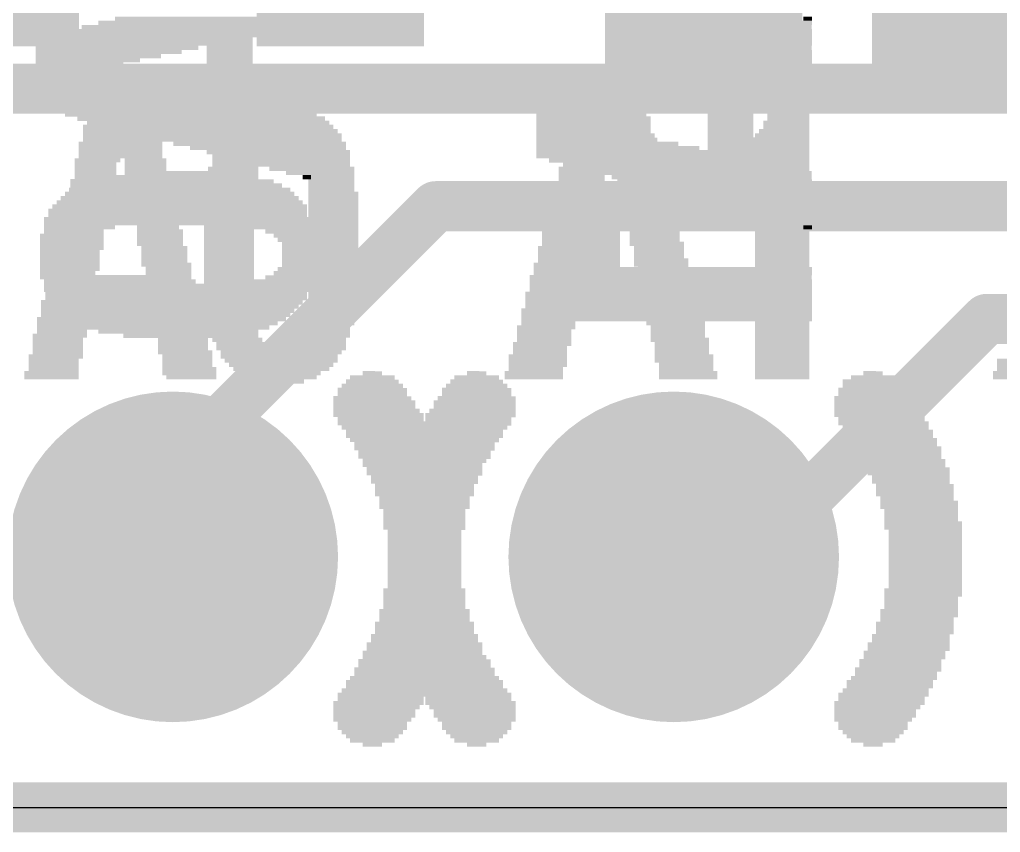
# Model space of a CAD drawing. Extents: x -0.1 to 50.8, y -0.1 to 23.
# Drawn here: x 15.734 to 20.706, y -0.127 to 3.994 of the extents above; entities that cross this region are included whole.
import ezdxf

# ---------------------------------------------------------------- set-up
doc = ezdxf.new("R2010")
doc.units = 0
for name, color, linetype in [('1', 12, 'CONTINUOUS'), ('16', 5, 'CONTINUOUS'), ('17', 110, 'CONTINUOUS'), ('20', 53, 'CONTINUOUS'), ('200', 40, 'CONTINUOUS'), ('201', 6, 'CONTINUOUS'), ('21', 40, 'CONTINUOUS')]:
    doc.layers.add(name, color=color, linetype=linetype)

# ---------------------------------------------------------------- blocks, each defined once
blk = doc.blocks.new('RECT')
blk.add_solid([(-0.5, -0.5), (0.5, -0.5), (-0.5, 0.5), (0.5, 0.5)])
blk = doc.blocks.new('ROUNDP')
at = {"const_width": 0.5}
blk.add_lwpolyline([(0, -0.25, 1), (0, 0.25, 1), (0, -0.25)], format="xyb", dxfattribs=at)

msp = doc.modelspace()

# ---------------------------------------------------------------- linework, layer by layer
at = {"layer": '1', "const_width": 0.254}
for points in [[(17.8435, 3.048), (16.51, 1.7145)], [(17.8435, 3.048), (23.622, 3.048)], [(16.51, 1.7145), (16.51, 1.27)], [(0, 0), (45.72, 0)]]:
    msp.add_lwpolyline(points, dxfattribs=at)
at = {"layer": '1', "const_width": 0.127}
for points in [[(17.8435, 3.1115, 1), (17.8435, 2.9845)], [(17.8884, 3.0031, 1), (17.7986, 3.0929)], [(16.5735, 1.7145, 1), (16.4465, 1.7145)], [(16.4651, 1.7594, 1), (16.5549, 1.6696)], [(16.4465, 1.27, 1), (16.5735, 1.27)]]:
    msp.add_lwpolyline(points, format="xyb", dxfattribs=at)
at = {"layer": '16', "const_width": 0.254}
for points in [[(21.6527, 3.6442), (11.5182, 3.6442)], [(19.431, 1.27), (20.6375, 2.4765)], [(20.6375, 2.4765), (27.8015, 2.4765)], [(19.431, 1.27), (19.05, 1.27)], [(38.1, 0), (0, 0)]]:
    msp.add_lwpolyline(points, dxfattribs=at)
at = {"layer": '16', "const_width": 0.127}
for points in [[(20.6375, 2.54, 1), (20.6375, 2.413)], [(20.6824, 2.4316, 1), (20.5926, 2.5214)], [(19.05, 1.3335, 1), (19.05, 1.2065)], [(19.431, 1.2065, 1), (19.431, 1.3335)], [(19.3861, 1.3149, 1), (19.4759, 1.2251)]]:
    msp.add_lwpolyline(points, format="xyb", dxfattribs=at)
at = {"layer": '20'}
msp.add_line((2.54, 0), (48.26, 0), dxfattribs=at)
at = {"layer": '21'}
for points, const_width in [([(20.2059, 4.112, 0.4142), (20.5221, 3.7958)], 0.127), ([(20.5221, 3.8276, 1), (20.5221, 3.7641)], 0.0635), ([(20.5221, 3.7641, 1), (20.5221, 3.8276)], 0.0635)]:
    msp.add_lwpolyline(points, format="xyb", dxfattribs=dict(at, const_width=const_width))
at = {"layer": '21', "const_width": 0.127}
msp.add_lwpolyline([(23.1823, 3.7958), (20.5221, 3.7958)], dxfattribs=at)

# ---------------------------------------------------------------- block references
at = {"layer": '1', "xscale": 1.1, "yscale": 1.9, "rotation": 180}
msp.add_blockref('RECT', (20.6059, 4.4958), dxfattribs=at)
at = {"layer": '1', "xscale": 0.85}
for p in [(15.6096, 4.3587), (17.3596, 4.3587)]:
    msp.add_blockref('RECT', p, dxfattribs=at)
at = {"layer": '1', "xscale": 1.075, "rotation": 90}
msp.add_blockref('RECT', (19.2024, 4.2173), dxfattribs=at)
at = {"layer": '17', "xscale": 1.6764, "yscale": 1.6764, "rotation": 270}
for p in [(16.51, 1.27), (16.51, 1.27), (19.05, 1.27), (19.05, 1.27)]:
    msp.add_blockref('ROUNDP', p, dxfattribs=at)
at = {"layer": '200', "yscale": 0.0212}
for p, xscale in [((16.2448, 3.5347), 0.3387), ((16.2553, 3.5559), 0.3175), ((17.0702, 3.5347), 0.2117), ((18.7318, 3.5559), 0.3598), ((18.7318, 3.5347), 0.3598), ((19.6313, 3.5347), 0.2117), ((16.2553, 3.4712), 0.3598), ((16.2448, 3.5135), 0.3387), ((16.2448, 3.4924), 0.3387), ((17.0597, 3.4712), 0.4868), ((17.0702, 3.4924), 0.4233), ((17.0702, 3.5135), 0.3387), ((18.7318, 3.4924), 0.4021), ((18.7318, 3.4712), 0.4021), ((18.7318, 3.5135), 0.3598), ((19.6207, 3.4712), 0.2328), ((19.6313, 3.5135), 0.2117), ((19.6313, 3.4924), 0.2117), ((16.2448, 3.45), 0.381), ((16.2448, 3.4289), 0.381), ((17.0702, 3.4289), 0.5503), ((17.0597, 3.45), 0.5291), ((18.7318, 3.45), 0.4021), ((18.7318, 3.4289), 0.4021), ((19.6101, 3.4289), 0.254), ((19.6207, 3.45), 0.2328), ((16.2448, 3.4077), 0.381), ((16.2448, 3.3865), 0.381), ((17.0597, 3.3865), 0.6138), ((17.0702, 3.4077), 0.5926), ((18.7318, 3.4077), 0.4445), ((18.7318, 3.3865), 0.4445), ((19.589, 3.3865), 0.2963), ((19.5996, 3.4077), 0.2752), ((16.2448, 3.3654), 0.4233), ((16.2448, 3.3442), 0.4233), ((16.2448, 3.323), 0.4233), ((16.8692, 3.3442), 0.2752), ((16.8586, 3.323), 0.254), ((17.0702, 3.3654), 0.635), ((17.2501, 3.3442), 0.2752), ((17.2713, 3.323), 0.2752), ((18.6048, 3.323), 0.2328), ((18.7423, 3.3442), 0.4656), ((18.7318, 3.3654), 0.4445), ((18.8587, 3.323), 0.2328), ((19.462, 3.323), 0.5503), ((19.5361, 3.3442), 0.4022), ((19.5678, 3.3654), 0.3387), ((16.1284, 3.2807), 0.2328), ((16.2448, 3.3019), 0.4233), ((16.3718, 3.2807), 0.2117), ((16.8374, 3.3019), 0.254), ((16.8374, 3.2807), 0.254), ((17.2819, 3.3019), 0.254), ((17.2925, 3.2807), 0.2328), ((18.6048, 3.3019), 0.2328), ((18.6048, 3.2807), 0.2328), ((18.8587, 3.3019), 0.2328), ((18.8587, 3.2807), 0.2328), ((19.462, 3.3019), 0.5503), ((19.462, 3.2807), 0.5503), ((16.1178, 3.2595), 0.2117), ((16.1178, 3.2384), 0.2117), ((16.3718, 3.2595), 0.2117), ((16.3718, 3.2384), 0.2117), ((16.8162, 3.2384), 0.254), ((16.8268, 3.2595), 0.2328), ((17.2925, 3.2595), 0.2328), ((17.3031, 3.2384), 0.254), ((18.5942, 3.2384), 0.254), ((18.6048, 3.2595), 0.2328), ((18.8693, 3.2595), 0.254), ((18.8799, 3.2384), 0.2328), ((19.462, 3.2595), 0.5503), ((19.462, 3.2384), 0.5503), ((16.1072, 3.1749), 0.2328), ((16.1178, 3.2172), 0.2117), ((16.1178, 3.196), 0.2117), ((16.3823, 3.196), 0.2328), ((16.3718, 3.2172), 0.2117), ((16.3929, 3.1749), 0.2117), ((16.8162, 3.2172), 0.254), ((16.8162, 3.196), 0.254), ((16.8162, 3.1749), 0.254), ((17.3031, 3.2172), 0.254), ((17.3031, 3.196), 0.254), ((17.3136, 3.1749), 0.2328), ((18.5836, 3.2172), 0.2328), ((18.5836, 3.196), 0.2328), ((18.5836, 3.1749), 0.2328), ((18.8799, 3.2172), 0.2328), ((18.8799, 3.196), 0.2328), ((18.8905, 3.1749), 0.254), ((19.462, 3.2172), 0.5503), ((19.462, 3.196), 0.5503), ((19.462, 3.1749), 0.5503), ((16.0966, 3.1537), 0.2117), ((16.0966, 3.1325), 0.2117), ((16.3929, 3.1537), 0.2117), ((16.3929, 3.1325), 0.2117), ((16.8057, 3.1537), 0.2328), ((16.8057, 3.1325), 0.2328), ((17.3136, 3.1537), 0.2328), ((17.3136, 3.1325), 0.2328), ((18.573, 3.1537), 0.254), ((18.573, 3.1325), 0.254), ((18.8905, 3.1537), 0.254), ((18.9011, 3.1325), 0.2328), ((19.462, 3.1537), 0.5503), ((19.5996, 3.1325), 0.2752), ((16.086, 3.0902), 0.2328), ((16.0966, 3.1114), 0.2117), ((16.4035, 3.1114), 0.2328), ((16.4035, 3.0902), 0.2328), ((16.7951, 3.0902), 0.254), ((16.8057, 3.1114), 0.2328), ((17.3242, 3.1114), 0.254), ((17.3242, 3.0902), 0.254), ((18.5518, 3.0902), 0.254), ((18.5624, 3.1114), 0.2328), ((18.9011, 3.1114), 0.2328), ((18.9117, 3.0902), 0.254), ((19.5996, 3.1114), 0.2752), ((19.5996, 3.0902), 0.2752), ((16.0754, 3.0479), 0.2117), ((16.0754, 3.0267), 0.2117), ((16.086, 3.069), 0.2328), ((16.4035, 3.069), 0.2328), ((16.4141, 3.0479), 0.2117), ((16.4247, 3.0267), 0.2328), ((16.7951, 3.069), 0.254), ((16.7951, 3.0479), 0.254), ((16.7951, 3.0267), 0.254), ((17.3242, 3.069), 0.254), ((17.3242, 3.0479), 0.254), ((17.3242, 3.0267), 0.254), ((18.5518, 3.069), 0.254), ((18.5518, 3.0479), 0.254), ((18.5413, 3.0267), 0.2328), ((18.9117, 3.069), 0.254), ((18.9117, 3.0479), 0.254), ((18.9222, 3.0267), 0.2328), ((19.5996, 3.069), 0.2752), ((19.5996, 3.0479), 0.2752), ((19.5996, 3.0267), 0.2752), ((16.0649, 3.0055), 0.2328), ((16.0649, 2.9844), 0.2328), ((16.4247, 3.0055), 0.2328), ((16.4247, 2.9844), 0.2328), ((16.7951, 3.0055), 0.254), ((16.7951, 2.9844), 0.254), ((17.3242, 3.0055), 0.254), ((17.3242, 2.9844), 0.254), ((18.5307, 3.0055), 0.254), ((18.5307, 2.9844), 0.254), ((18.9328, 3.0055), 0.254), ((18.9328, 2.9844), 0.254), ((19.5996, 3.0055), 0.2752), ((19.5996, 2.9844), 0.2752), ((16.0649, 2.9632), 0.2328), ((16.0543, 2.942), 0.2117), ((16.4247, 2.9632), 0.2328), ((16.4353, 2.942), 0.2117), ((16.7951, 2.9632), 0.254), ((16.7951, 2.942), 0.254), ((17.3242, 2.9632), 0.254), ((17.3242, 2.942), 0.254), ((18.5307, 2.9632), 0.254), ((18.5307, 2.942), 0.254), ((18.9328, 2.9632), 0.254), ((18.954, 2.942), 0.254), ((19.5996, 2.9632), 0.2752), ((19.5996, 2.942), 0.2752), ((16.0437, 2.9209), 0.2328), ((16.0437, 2.8997), 0.2328), ((16.0437, 2.8786), 0.2328), ((16.4458, 2.9209), 0.2328), ((16.4458, 2.8997), 0.2328), ((16.4458, 2.8786), 0.2328), ((16.7951, 2.9209), 0.254), ((16.7951, 2.8997), 0.254), ((16.7951, 2.8786), 0.254), ((17.3242, 2.9209), 0.254), ((17.3242, 2.8997), 0.254), ((17.3242, 2.8786), 0.254), ((18.5095, 2.9209), 0.254), ((18.5095, 2.8997), 0.254), ((18.5095, 2.8786), 0.254), ((18.954, 2.9209), 0.254), ((18.954, 2.8997), 0.254), ((18.954, 2.8786), 0.254), ((19.5996, 2.9209), 0.2752), ((19.5996, 2.8997), 0.2752), ((19.5996, 2.8786), 0.2752), ((16.0331, 2.8362), 0.254), ((16.0437, 2.8574), 0.2328), ((16.4458, 2.8574), 0.2328), ((16.467, 2.8362), 0.2328), ((16.7951, 2.8574), 0.254), ((16.7951, 2.8362), 0.254), ((17.3242, 2.8574), 0.254), ((17.3242, 2.8362), 0.254), ((18.4989, 2.8362), 0.2752), ((18.5095, 2.8574), 0.254), ((18.9646, 2.8574), 0.2752), ((18.9752, 2.8362), 0.254), ((19.5996, 2.8574), 0.2752), ((19.5996, 2.8362), 0.2752), ((16.0225, 2.8151), 0.2328), ((16.0225, 2.7939), 0.2328), ((16.467, 2.8151), 0.2328), ((16.467, 2.7939), 0.2328), ((16.7951, 2.8151), 0.254), ((16.7951, 2.7939), 0.254), ((17.3242, 2.8151), 0.254), ((17.3242, 2.7939), 0.254), ((18.4883, 2.8151), 0.254), ((18.4883, 2.7939), 0.254), ((18.9752, 2.8151), 0.254), ((18.9752, 2.7939), 0.254), ((19.5996, 2.8151), 0.2752), ((19.5996, 2.7939), 0.2752), ((16.0119, 2.7304), 0.254), ((16.0225, 2.7727), 0.2328), ((16.0225, 2.7516), 0.2328), ((16.467, 2.7727), 0.2328), ((16.4776, 2.7516), 0.254), ((16.4882, 2.7304), 0.2328), ((16.7951, 2.7727), 0.254), ((16.7951, 2.7516), 0.254), ((16.7951, 2.7304), 0.254), ((17.3242, 2.7727), 0.254), ((17.3242, 2.7516), 0.254), ((17.3242, 2.7304), 0.254), ((18.4778, 2.7516), 0.2752), ((18.4672, 2.7304), 0.254), ((18.4883, 2.7727), 0.254), ((18.9857, 2.7727), 0.2752), ((18.9857, 2.7516), 0.2752), ((18.9963, 2.7304), 0.254), ((19.5996, 2.7727), 0.2752), ((19.5996, 2.7516), 0.2752), ((19.5996, 2.7304), 0.2752), ((16.0014, 2.7092), 0.2328), ((16.2448, 2.6881), 0.7196), ((16.4882, 2.7092), 0.2328), ((16.7951, 2.7092), 0.254), ((16.7951, 2.6881), 0.254), ((17.3242, 2.7092), 0.254), ((17.3242, 2.6881), 0.254), ((18.7318, 2.6881), 0.8255), ((18.4672, 2.7092), 0.254), ((18.9963, 2.7092), 0.254), ((19.5996, 2.7092), 0.2752), ((19.5996, 2.6881), 0.2752), ((16.2448, 2.6457), 0.762), ((16.2553, 2.6669), 0.7408), ((16.7951, 2.6669), 0.254), ((16.7951, 2.6457), 0.254), ((17.3242, 2.6669), 0.254), ((17.3242, 2.6457), 0.254), ((18.7318, 2.6669), 0.8255), ((18.7318, 2.6457), 0.8255), ((19.5996, 2.6669), 0.2752), ((19.5996, 2.6457), 0.2752), ((16.2553, 2.5822), 0.7831), ((16.2448, 2.6246), 0.762), ((16.2448, 2.6034), 0.762), ((16.7951, 2.6246), 0.254), ((16.7951, 2.6034), 0.254), ((16.7951, 2.5822), 0.254), ((17.3242, 2.6246), 0.254), ((17.3242, 2.6034), 0.254), ((17.3242, 2.5822), 0.254), ((18.7318, 2.6034), 0.8678), ((18.7318, 2.5822), 0.8678), ((18.7318, 2.6246), 0.8255), ((19.5996, 2.6246), 0.2752), ((19.5996, 2.6034), 0.2752), ((19.5996, 2.5822), 0.2752), ((16.2448, 2.5611), 0.8043), ((16.2448, 2.5399), 0.8043), ((16.8057, 2.5611), 0.2328), ((16.8057, 2.5399), 0.2328), ((17.3136, 2.5611), 0.2328), ((17.3136, 2.5399), 0.2328), ((18.7423, 2.5399), 0.889), ((18.7318, 2.5611), 0.8678), ((19.5996, 2.5611), 0.2752), ((19.5996, 2.5399), 0.2752), ((16.2448, 2.4764), 0.8466), ((16.2448, 2.5187), 0.8043), ((16.2448, 2.4976), 0.8043), ((16.8162, 2.4764), 0.254), ((16.8057, 2.5187), 0.2328), ((16.8057, 2.4976), 0.2328), ((17.3031, 2.4976), 0.254), ((17.3031, 2.4764), 0.254), ((17.3136, 2.5187), 0.2328), ((18.7318, 2.5187), 0.9101), ((18.7318, 2.4976), 0.9101), ((18.7318, 2.4764), 0.9101), ((19.5996, 2.5187), 0.2752), ((19.5996, 2.4976), 0.2752), ((19.5996, 2.4764), 0.2752), ((15.9484, 2.4552), 0.254), ((15.9484, 2.4341), 0.254), ((16.5411, 2.4552), 0.254), ((16.5411, 2.4341), 0.254), ((16.8162, 2.4552), 0.254), ((16.8162, 2.4341), 0.254), ((17.3031, 2.4552), 0.254), ((17.2925, 2.4341), 0.2328), ((18.4037, 2.4341), 0.2963), ((18.4143, 2.4552), 0.2752), ((19.0598, 2.4552), 0.2963), ((19.0704, 2.4341), 0.2752), ((19.5996, 2.4552), 0.2752), ((19.5996, 2.4341), 0.2752), ((15.9379, 2.3917), 0.2752), ((15.9484, 2.4129), 0.254), ((16.5411, 2.4129), 0.254), ((16.5623, 2.3917), 0.254), ((16.8268, 2.4129), 0.2328), ((16.8268, 2.3917), 0.2328), ((17.2819, 2.3917), 0.254), ((17.2925, 2.4129), 0.2328), ((18.3931, 2.4129), 0.2752), ((18.3931, 2.3917), 0.2752), ((19.0704, 2.4129), 0.2752), ((19.0704, 2.3917), 0.2752), ((19.5996, 2.4129), 0.2752), ((19.5996, 2.3917), 0.2752), ((15.9273, 2.3706), 0.254), ((15.9273, 2.3494), 0.254), ((15.9273, 2.3282), 0.254), ((16.5623, 2.3706), 0.254), ((16.5623, 2.3494), 0.254), ((16.5623, 2.3282), 0.254), ((16.8374, 2.3706), 0.254), ((16.8586, 2.3494), 0.254), ((16.8692, 2.3282), 0.2752), ((17.2501, 2.3282), 0.2752), ((17.2607, 2.3494), 0.254), ((17.2713, 2.3706), 0.2328), ((18.3825, 2.3494), 0.2963), ((18.3719, 2.3282), 0.2752), ((18.3931, 2.3706), 0.2752), ((19.081, 2.3706), 0.2963), ((19.0916, 2.3494), 0.2752), ((19.0916, 2.3282), 0.2752), ((19.5996, 2.3706), 0.2752), ((19.5996, 2.3494), 0.2752), ((19.5996, 2.3282), 0.2752), ((15.9167, 2.2859), 0.2752), ((15.9273, 2.3071), 0.254), ((16.5728, 2.3071), 0.2752), ((16.5834, 2.2859), 0.254), ((17.0597, 2.3071), 0.6138), ((17.0491, 2.2859), 0.5926), ((18.3614, 2.2859), 0.2963), ((18.3719, 2.3071), 0.2752), ((19.0916, 2.3071), 0.2752), ((19.1022, 2.2859), 0.2963), ((19.5996, 2.3071), 0.2752), ((19.5996, 2.2859), 0.2752), ((15.9061, 2.2647), 0.254), ((15.9061, 2.2436), 0.254), ((16.5834, 2.2647), 0.254), ((16.5834, 2.2436), 0.254), ((17.0597, 2.2647), 0.5715), ((17.0597, 2.2436), 0.5291), ((18.3614, 2.2647), 0.2963), ((18.3614, 2.2436), 0.2963), ((19.1022, 2.2647), 0.2963), ((19.1127, 2.2436), 0.2752), ((19.5996, 2.2647), 0.2752), ((19.5996, 2.2436), 0.2752), ((20.8377, 2.2647), 0.2963), ((20.8377, 2.2436), 0.2963), ((15.8955, 2.2012), 0.2752), ((15.8955, 2.1801), 0.2752), ((15.9061, 2.2224), 0.254), ((16.594, 2.2224), 0.2752), ((16.594, 2.2012), 0.2752), ((16.6046, 2.1801), 0.254), ((17.0597, 2.2224), 0.4868), ((17.0491, 2.2012), 0.4233), ((17.0597, 2.1801), 0.3598), ((17.5041, 2.1801), 0.1905), ((17.5041, 2.2012), 0.0635), ((18.0333, 2.1801), 0.1905), ((18.0333, 2.2012), 0.0635), ((18.3402, 2.2012), 0.2963), ((18.3402, 2.1801), 0.2963), ((18.3508, 2.2224), 0.2752), ((19.1127, 2.2224), 0.2752), ((19.1233, 2.2012), 0.2963), ((19.1233, 2.1801), 0.2963), ((19.5996, 2.2224), 0.2752), ((19.5996, 2.2012), 0.2752), ((19.5996, 2.1801), 0.2752), ((20.044, 2.1801), 0.1905), ((20.044, 2.2012), 0.0635), ((20.8166, 2.2012), 0.2963), ((20.8166, 2.1801), 0.2963), ((20.8272, 2.2224), 0.2752), ((17.0597, 2.1589), 0.2328), ((17.5041, 2.1377), 0.2752), ((17.5041, 2.1589), 0.2328), ((18.0333, 2.1377), 0.2752), ((18.0333, 2.1589), 0.2328), ((20.044, 2.1377), 0.2752), ((20.0335, 2.1589), 0.254), ((17.5041, 2.1166), 0.3175), ((17.5041, 2.0954), 0.3175), ((18.0333, 2.1166), 0.3175), ((18.0333, 2.0954), 0.3175), ((20.044, 2.1166), 0.3175), ((20.044, 2.0954), 0.3175), ((17.5041, 2.0743), 0.3598), ((17.5147, 2.0531), 0.381), ((17.5147, 2.0319), 0.381), ((18.0227, 2.0531), 0.381), ((18.0227, 2.0319), 0.381), ((18.0333, 2.0743), 0.3598), ((20.044, 2.0743), 0.3598), ((20.0546, 2.0531), 0.381), ((20.0546, 2.0319), 0.381), ((17.5253, 2.0108), 0.4022), ((17.5359, 1.9896), 0.4233), ((18.0015, 1.9896), 0.4233), ((18.0121, 2.0108), 0.4022), ((20.0652, 2.0108), 0.4022), ((20.0758, 1.9896), 0.4233), ((17.5465, 1.9684), 0.4022), ((17.7687, 1.9473), 0.8466), ((17.9909, 1.9684), 0.4022), ((20.0864, 1.9684), 0.4022), ((20.0969, 1.9473), 0.4233), ((17.7687, 1.9261), 0.8043), ((17.7687, 1.9049), 0.762), ((17.7687, 1.8838), 0.762), ((20.1075, 1.9261), 0.4022), ((20.1287, 1.9049), 0.4022), ((20.1287, 1.8838), 0.4022), ((17.7687, 1.8626), 0.7196), ((17.7687, 1.8414), 0.6773), ((20.1499, 1.8626), 0.4022), ((20.1604, 1.8414), 0.381), ((17.7687, 1.8203), 0.6773), ((17.7687, 1.7991), 0.635), ((20.171, 1.8203), 0.4022), ((20.1816, 1.7991), 0.381), ((17.7687, 1.7779), 0.635), ((17.7581, 1.7356), 0.5715), ((17.7687, 1.7568), 0.5926), ((20.1816, 1.7779), 0.381), ((20.2028, 1.7568), 0.381), ((20.2028, 1.7356), 0.381), ((17.7687, 1.7144), 0.5503), ((17.7687, 1.6933), 0.5503), ((20.2239, 1.7144), 0.381), ((20.2239, 1.6933), 0.381), ((17.7687, 1.6721), 0.508), ((17.7687, 1.6509), 0.508), ((20.2345, 1.6721), 0.3598), ((20.2345, 1.6509), 0.3598), ((17.7687, 1.6298), 0.4657), ((17.7687, 1.6086), 0.4657), ((17.7687, 1.5874), 0.4657), ((20.2557, 1.6298), 0.3598), ((20.2557, 1.6086), 0.3598), ((20.2557, 1.5874), 0.3598), ((17.7687, 1.5663), 0.4233), ((17.7687, 1.5451), 0.4233), ((20.2663, 1.5663), 0.3387), ((20.2769, 1.5451), 0.3598), ((17.7687, 1.5239), 0.4233), ((17.7687, 1.5028), 0.381), ((17.7687, 1.4816), 0.381), ((20.2769, 1.5239), 0.3598), ((20.2874, 1.5028), 0.3387), ((20.2874, 1.4816), 0.3387), ((17.7687, 1.4604), 0.381), ((17.7687, 1.4393), 0.381), ((20.2874, 1.4604), 0.3387), ((20.298, 1.4393), 0.3598), ((17.7687, 1.4181), 0.381), ((17.7687, 1.3969), 0.3387), ((20.298, 1.4181), 0.3598), ((20.3086, 1.3969), 0.3387), ((17.7687, 1.3758), 0.3387), ((17.7687, 1.3546), 0.3387), ((17.7687, 1.3334), 0.3387), ((20.3086, 1.3758), 0.3387), ((20.3086, 1.3546), 0.3387), ((20.3086, 1.3334), 0.3387), ((17.7687, 1.3123), 0.3387), ((17.7687, 1.2911), 0.3387), ((20.3086, 1.3123), 0.3387), ((20.3086, 1.2911), 0.3387), ((17.7687, 1.2699), 0.3387), ((17.7687, 1.2488), 0.3387), ((20.3086, 1.2699), 0.3387), ((20.3086, 1.2488), 0.3387), ((17.7687, 1.2276), 0.3387), ((17.7687, 1.2065), 0.3387), ((17.7687, 1.1853), 0.3387), ((20.3086, 1.2276), 0.3387), ((20.3086, 1.2065), 0.3387), ((20.3086, 1.1853), 0.3387), ((17.7687, 1.1641), 0.3387), ((17.7687, 1.143), 0.3387), ((20.3086, 1.1641), 0.3387), ((20.3086, 1.143), 0.3387), ((17.7687, 1.1006), 0.381), ((17.7687, 1.1218), 0.3387), ((20.298, 1.1006), 0.3598), ((20.3086, 1.1218), 0.3387), ((17.7687, 1.0795), 0.381), ((17.7687, 1.0583), 0.381), ((17.7687, 1.0371), 0.381), ((20.298, 1.0795), 0.3598), ((20.2874, 1.0583), 0.3387), ((20.2874, 1.0371), 0.3387), ((17.7687, 0.9948), 0.4233), ((17.7687, 1.016), 0.381), ((20.2769, 0.9948), 0.3598), ((20.2874, 1.016), 0.3387), ((17.7687, 0.9736), 0.4233), ((17.7687, 0.9525), 0.4233), ((20.2663, 0.9525), 0.3387), ((20.2769, 0.9736), 0.3598), ((17.7687, 0.9313), 0.4657), ((17.7687, 0.9101), 0.4657), ((17.7687, 0.889), 0.4657), ((20.2557, 0.9313), 0.3598), ((20.2557, 0.9101), 0.3598), ((20.2557, 0.889), 0.3598), ((17.7687, 0.8678), 0.508), ((17.7687, 0.8466), 0.508), ((20.2345, 0.8678), 0.3598), ((20.2345, 0.8466), 0.3598), ((17.7687, 0.8255), 0.5503), ((17.7687, 0.8043), 0.5503), ((20.2239, 0.8255), 0.381), ((20.2239, 0.8043), 0.381), ((17.7687, 0.7408), 0.635), ((17.7581, 0.7831), 0.5715), ((17.7687, 0.762), 0.5926), ((20.1816, 0.7408), 0.381), ((20.2028, 0.7831), 0.381), ((20.2028, 0.762), 0.381), ((17.7687, 0.6985), 0.6773), ((17.7687, 0.7196), 0.635), ((20.171, 0.6985), 0.4022), ((20.1816, 0.7196), 0.381), ((17.7687, 0.6561), 0.7196), ((17.7687, 0.6773), 0.6773), ((20.1499, 0.6561), 0.4022), ((20.1604, 0.6773), 0.381), ((17.7687, 0.5926), 0.8043), ((17.7687, 0.635), 0.762), ((17.7687, 0.6138), 0.762), ((20.1075, 0.5926), 0.4022), ((20.1287, 0.635), 0.4022), ((20.1287, 0.6138), 0.4022), ((17.7687, 0.5715), 0.8466), ((17.5465, 0.5503), 0.4022), ((17.9909, 0.5503), 0.4022), ((20.0969, 0.5715), 0.4233), ((20.0864, 0.5503), 0.4022), ((17.5253, 0.508), 0.4022), ((17.5147, 0.4868), 0.381), ((17.5359, 0.5291), 0.4233), ((18.0015, 0.5291), 0.4233), ((18.0121, 0.508), 0.4022), ((18.0227, 0.4868), 0.381), ((20.0652, 0.508), 0.4022), ((20.0546, 0.4868), 0.381), ((20.0758, 0.5291), 0.4233), ((17.5147, 0.4656), 0.381), ((17.5041, 0.4445), 0.3598), ((18.0227, 0.4656), 0.381), ((18.0333, 0.4445), 0.3598), ((20.0546, 0.4656), 0.381), ((20.044, 0.4445), 0.3598), ((17.5041, 0.4233), 0.3175), ((17.5041, 0.4022), 0.3175), ((18.0333, 0.4233), 0.3175), ((18.0333, 0.4022), 0.3175), ((20.044, 0.4233), 0.3175), ((20.044, 0.4022), 0.3175), ((17.5041, 0.381), 0.2752), ((17.5041, 0.3598), 0.2328), ((17.5041, 0.3387), 0.1905), ((18.0333, 0.381), 0.2752), ((18.0333, 0.3598), 0.2328), ((18.0333, 0.3387), 0.1905), ((20.044, 0.381), 0.2752), ((20.044, 0.3598), 0.2328), ((20.044, 0.3387), 0.1905), ((17.5041, 0.3175), 0.0635), ((18.0333, 0.3175), 0.0635), ((20.044, 0.3175), 0.0635)]:
    msp.add_blockref('RECT', p, dxfattribs=dict(at, xscale=xscale))
at = {"layer": '201', "yscale": 0.0212, "rotation": 180}
for p, xscale in [((16.6718, 3.9777), 1.0791), ((16.7141, 3.9989), 0.9944), ((19.6869, 3.9777), 0.1269), ((19.7292, 3.9989), 0.0423), ((16.5026, 3.9354), 1.0791), ((16.5978, 3.9566), 1.1002), ((19.6128, 3.9354), 0.2751), ((19.6551, 3.9566), 0.1904), ((16.365, 3.8931), 1.1002), ((16.365, 3.872), 1.1002), ((16.4179, 3.9143), 1.0791), ((19.4859, 3.872), 0.529), ((19.5282, 3.8931), 0.4443), ((19.5705, 3.9143), 0.3597), ((16.2275, 3.8508), 0.8252), ((16.1852, 3.8296), 0.7405), ((16.7988, 3.8508), 0.2327), ((16.7988, 3.8296), 0.2327), ((19.4118, 3.8296), 0.6771), ((19.4541, 3.8508), 0.5924), ((16.0794, 3.7873), 0.529), ((16.1323, 3.8085), 0.6347), ((16.7988, 3.8085), 0.2327), ((16.7988, 3.7873), 0.2327), ((19.3272, 3.7873), 0.8463), ((19.3695, 3.8085), 0.7617), ((16.0371, 3.7662), 0.4443), ((15.9842, 3.745), 0.3385), ((15.9313, 3.7238), 0.2327), ((16.7988, 3.7662), 0.2327), ((16.7988, 3.745), 0.2327), ((16.7988, 3.7238), 0.2327), ((19.2108, 3.7238), 1.0791), ((19.2531, 3.745), 0.9944), ((19.2849, 3.7662), 0.931), ((15.9736, 3.7027), 0.3174), ((16.0265, 3.6815), 0.4232), ((16.7988, 3.7027), 0.2327), ((16.7988, 3.6815), 0.2327), ((19.0415, 3.6815), 1.0791), ((19.1368, 3.7027), 1.1002), ((16.0794, 3.6604), 0.529), ((16.1217, 3.6392), 0.6136), ((16.7988, 3.6604), 0.2327), ((16.7988, 3.6392), 0.2327), ((18.904, 3.6392), 1.1002), ((18.9569, 3.6604), 1.0791), ((16.1746, 3.6181), 0.7194), ((16.2275, 3.5969), 0.8252), ((16.365, 3.5757), 1.1002), ((16.7988, 3.6181), 0.2327), ((16.7988, 3.5969), 0.2327), ((18.904, 3.6181), 1.1002), ((18.7665, 3.5969), 0.8252), ((18.7242, 3.5757), 0.7405), ((19.3378, 3.5969), 0.2327), ((19.3378, 3.5757), 0.2327), ((16.365, 3.5546), 1.1002), ((16.4073, 3.5334), 1.0579), ((18.6713, 3.5546), 0.6347), ((18.6184, 3.5334), 0.529), ((19.3378, 3.5546), 0.2327), ((19.3378, 3.5334), 0.2327), ((16.492, 3.5123), 1.0579), ((16.5766, 3.4911), 1.1002), ((18.5232, 3.4911), 0.3385), ((18.5761, 3.5123), 0.4443), ((19.3378, 3.5123), 0.2327), ((19.3378, 3.4911), 0.2327), ((16.6612, 3.4699), 1.1002), ((16.7036, 3.4488), 1.0156), ((16.7459, 3.4276), 0.931), ((18.5126, 3.4488), 0.3174), ((18.5655, 3.4276), 0.4232), ((18.4703, 3.4699), 0.2327), ((19.3378, 3.4699), 0.2327), ((19.3378, 3.4488), 0.2327), ((19.3378, 3.4276), 0.2327), ((16.7882, 3.4065), 0.8463), ((16.8199, 3.3853), 0.7829), ((18.6184, 3.4065), 0.529), ((18.6607, 3.3853), 0.6136), ((19.3378, 3.4065), 0.2327), ((19.3378, 3.3853), 0.2327), ((16.8622, 3.3642), 0.6982), ((16.9046, 3.343), 0.6136), ((16.9469, 3.3218), 0.529), ((18.7136, 3.3642), 0.7194), ((18.7665, 3.343), 0.8252), ((18.904, 3.3218), 1.1002), ((19.3378, 3.3642), 0.2327), ((19.3378, 3.343), 0.2327), ((16.9892, 3.3007), 0.4443), ((17.0209, 3.2795), 0.3808), ((18.904, 3.3007), 1.1002), ((18.9463, 3.2795), 1.0579), ((17.0633, 3.2584), 0.2962), ((17.1056, 3.2372), 0.2116), ((19.031, 3.2584), 1.0579), ((19.1156, 3.2372), 1.1002), ((16.5555, 3.1737), 0.931), ((16.5449, 3.1949), 0.7829), ((16.5449, 3.216), 0.529), ((17.1479, 3.216), 0.1269), ((17.1902, 3.1949), 0.0423), ((19.2002, 3.216), 1.1002), ((19.2425, 3.1949), 1.0156), ((19.2849, 3.1737), 0.931), ((16.5449, 3.1314), 1.1214), ((16.5449, 3.1526), 1.0368), ((19.3272, 3.1526), 0.8463), ((19.3589, 3.1314), 0.7829), ((16.5449, 3.0891), 1.206), ((16.5449, 3.1103), 1.1637), ((19.4012, 3.1103), 0.6982), ((19.4435, 3.0891), 0.6136), ((16.5343, 3.0256), 1.3118), ((16.5449, 3.0468), 1.2907), ((16.5449, 3.0679), 1.2483), ((19.4859, 3.0679), 0.529), ((19.5282, 3.0468), 0.4443), ((19.5599, 3.0256), 0.3808), ((16.5343, 2.9833), 1.3541), ((16.5343, 3.0045), 1.3118), ((18.6819, 3.0045), 0.1904), ((18.6819, 2.9833), 0.1904), ((19.6022, 3.0045), 0.2962), ((19.6446, 2.9833), 0.2116), ((16.0371, 2.941), 0.3597), ((16.5343, 2.9621), 1.3541), ((17.0527, 2.941), 0.3174), ((18.6819, 2.9621), 0.1904), ((18.6819, 2.941), 0.1904), ((19.6869, 2.9621), 0.1269), ((19.7292, 2.941), 0.0423), ((15.9524, 2.8987), 0.2327), ((15.9419, 2.8775), 0.2116), ((15.9842, 2.9198), 0.2539), ((17.1056, 2.9198), 0.2539), ((17.1267, 2.8987), 0.2116), ((17.1373, 2.8775), 0.1904), ((18.6819, 2.9198), 0.1904), ((18.6819, 2.8987), 0.1904), ((18.6819, 2.8775), 0.1904), ((15.9313, 2.8564), 0.1904), ((15.9313, 2.8352), 0.1904), ((17.1479, 2.8564), 0.1693), ((17.1479, 2.8352), 0.1693), ((18.6713, 2.8564), 0.2116), ((18.6713, 2.8352), 0.2116), ((15.9313, 2.814), 0.1904), ((15.9313, 2.7929), 0.1904), ((17.1479, 2.814), 0.1693), ((17.1479, 2.7929), 0.1693), ((18.6607, 2.7929), 0.2327), ((18.6713, 2.814), 0.2116), ((15.9313, 2.7717), 0.1904), ((15.9313, 2.7506), 0.1904), ((15.9419, 2.7294), 0.2116), ((17.1373, 2.7294), 0.1904), ((17.1479, 2.7717), 0.1693), ((17.1479, 2.7506), 0.1693), ((19.1262, 2.7294), 1.2483), ((18.6501, 2.7506), 0.2539), ((18.6607, 2.7717), 0.2327), ((15.9524, 2.7083), 0.2327), ((15.9736, 2.6871), 0.2751), ((17.1056, 2.6871), 0.2539), ((17.1267, 2.7083), 0.2116), ((19.0944, 2.6871), 1.3118), ((19.1156, 2.7083), 1.2695), ((16.0265, 2.6659), 0.3385), ((16.5343, 2.6448), 1.3541), ((17.0421, 2.6659), 0.3385), ((19.0627, 2.6659), 1.3753), ((19.0627, 2.6448), 1.3753), ((16.5343, 2.6236), 1.3541), ((16.5343, 2.6025), 1.3118), ((16.5343, 2.5813), 1.3118), ((19.0627, 2.6236), 1.3753), ((19.0627, 2.6025), 1.3753), ((19.0627, 2.5813), 1.3753), ((16.5343, 2.5601), 1.2695), ((16.5237, 2.539), 1.2483), ((19.0627, 2.5601), 1.3753), ((19.0627, 2.539), 1.3753), ((16.5237, 2.5178), 1.206), ((16.5237, 2.4967), 1.1637), ((19.0627, 2.5178), 1.3753), ((19.0627, 2.4967), 1.3753), ((16.5343, 2.4755), 1.1002), ((16.5237, 2.4544), 1.0368), ((16.5343, 2.4332), 0.931), ((19.0627, 2.4755), 1.3753), ((16.5237, 2.412), 0.7829), ((16.5237, 2.3909), 0.529), ((17.5393, 2.1793), 0.1904), ((17.5393, 2.2005), 0.0635), ((18.0683, 2.1793), 0.1904), ((18.0683, 2.2005), 0.0635), ((20.0783, 2.1793), 0.1904), ((20.0783, 2.2005), 0.0635), ((17.5393, 2.137), 0.2751), ((17.5393, 2.1581), 0.2327), ((18.0683, 2.137), 0.2751), ((18.0683, 2.1581), 0.2327), ((20.0783, 2.137), 0.2751), ((20.0783, 2.1581), 0.2327), ((17.5393, 2.1158), 0.3174), ((17.5393, 2.0947), 0.3174), ((18.0683, 2.1158), 0.3174), ((18.0683, 2.0947), 0.3174), ((20.0783, 2.1158), 0.3174), ((20.0783, 2.0947), 0.3174), ((17.5393, 2.0735), 0.3597), ((17.5499, 2.0523), 0.3808), ((17.5499, 2.0312), 0.3808), ((18.0577, 2.0523), 0.3808), ((18.0577, 2.0312), 0.3808), ((18.0683, 2.0735), 0.3597), ((20.0783, 2.0735), 0.3597), ((20.0889, 2.0523), 0.3808), ((20.0889, 2.0312), 0.3808), ((17.571, 1.9889), 0.4232), ((17.5605, 2.01), 0.402), ((18.0365, 1.9889), 0.4232), ((18.0471, 2.01), 0.402), ((20.11, 1.9889), 0.4232), ((20.0995, 2.01), 0.402), ((17.5816, 1.9677), 0.402), ((17.8038, 1.9466), 0.8463), ((18.0259, 1.9677), 0.402), ((20.1206, 1.9677), 0.402), ((20.1312, 1.9466), 0.4232), ((17.8038, 1.9254), 0.804), ((17.8038, 1.9042), 0.7617), ((17.8038, 1.8831), 0.7617), ((20.1418, 1.9254), 0.402), ((20.1629, 1.9042), 0.402), ((20.1629, 1.8831), 0.402), ((17.8038, 1.8619), 0.7194), ((17.8038, 1.8408), 0.6771), ((20.1841, 1.8619), 0.402), ((20.1947, 1.8408), 0.3808), ((17.8038, 1.8196), 0.6771), ((17.8038, 1.7984), 0.6347), ((20.2052, 1.8196), 0.402), ((20.2158, 1.7984), 0.3809), ((17.8038, 1.7773), 0.6347), ((17.7932, 1.735), 0.5713), ((17.8038, 1.7561), 0.5924), ((20.2158, 1.7773), 0.3809), ((20.237, 1.7561), 0.3808), ((20.237, 1.735), 0.3808), ((17.8038, 1.7138), 0.5501), ((17.8038, 1.6927), 0.5501), ((20.2581, 1.7138), 0.3808), ((20.2581, 1.6927), 0.3808), ((17.8038, 1.6715), 0.5078), ((17.8038, 1.6503), 0.5078), ((20.2687, 1.6715), 0.3597), ((20.2687, 1.6503), 0.3597), ((17.8038, 1.6292), 0.4655), ((17.8038, 1.608), 0.4655), ((17.8038, 1.5869), 0.4655), ((20.2899, 1.6292), 0.3597), ((20.2899, 1.608), 0.3597), ((20.2899, 1.5869), 0.3597), ((17.8038, 1.5657), 0.4232), ((17.8038, 1.5445), 0.4232), ((20.3005, 1.5657), 0.3385), ((20.311, 1.5445), 0.3597), ((17.8038, 1.5234), 0.4232), ((17.8038, 1.5022), 0.3808), ((20.311, 1.5234), 0.3597), ((20.3216, 1.5022), 0.3385), ((17.8038, 1.4811), 0.3808), ((17.8038, 1.4599), 0.3808), ((17.8038, 1.4388), 0.3808), ((20.3216, 1.4811), 0.3385), ((20.3216, 1.4599), 0.3385), ((20.3322, 1.4388), 0.3597), ((17.8038, 1.4176), 0.3808), ((17.8038, 1.3964), 0.3385), ((20.3322, 1.4176), 0.3597), ((20.3428, 1.3964), 0.3385), ((17.8038, 1.3753), 0.3385), ((17.8038, 1.3541), 0.3385), ((17.8038, 1.333), 0.3385), ((20.3428, 1.3753), 0.3385), ((20.3428, 1.3541), 0.3385), ((20.3428, 1.333), 0.3385), ((17.8038, 1.3118), 0.3385), ((17.8038, 1.2907), 0.3385), ((20.3428, 1.3118), 0.3385), ((20.3428, 1.2907), 0.3385), ((17.8038, 1.2695), 0.3385), ((17.8038, 1.2483), 0.3385), ((20.3428, 1.2695), 0.3385), ((20.3428, 1.2483), 0.3385), ((17.8038, 1.2272), 0.3385), ((17.8038, 1.206), 0.3385), ((17.8038, 1.1849), 0.3385), ((20.3428, 1.2272), 0.3385), ((20.3428, 1.206), 0.3385), ((20.3428, 1.1849), 0.3385), ((17.8038, 1.1637), 0.3385), ((17.8038, 1.1425), 0.3385), ((20.3428, 1.1637), 0.3385), ((20.3428, 1.1425), 0.3385), ((17.8038, 1.1002), 0.3808), ((17.8038, 1.1214), 0.3385), ((20.3322, 1.1002), 0.3597), ((20.3428, 1.1214), 0.3385), ((17.8038, 1.0791), 0.3808), ((17.8038, 1.0579), 0.3808), ((17.8038, 1.0368), 0.3808), ((20.3216, 1.0579), 0.3385), ((20.3216, 1.0368), 0.3385), ((20.3322, 1.0791), 0.3597), ((17.8038, 0.9944), 0.4232), ((17.8038, 1.0156), 0.3808), ((20.311, 0.9944), 0.3597), ((20.3216, 1.0156), 0.3385), ((17.8038, 0.9733), 0.4232), ((17.8038, 0.9521), 0.4232), ((20.311, 0.9733), 0.3597), ((20.3005, 0.9521), 0.3385), ((17.8038, 0.931), 0.4655), ((17.8038, 0.9098), 0.4655), ((17.8038, 0.8886), 0.4655), ((20.2899, 0.931), 0.3597), ((20.2899, 0.9098), 0.3597), ((20.2899, 0.8886), 0.3597), ((17.8038, 0.8675), 0.5078), ((17.8038, 0.8463), 0.5078), ((20.2687, 0.8675), 0.3597), ((20.2687, 0.8463), 0.3597), ((17.8038, 0.8252), 0.5501), ((17.8038, 0.804), 0.5501), ((20.2581, 0.8252), 0.3808), ((20.2581, 0.804), 0.3808), ((17.8038, 0.7405), 0.6347), ((17.7932, 0.7829), 0.5713), ((17.8038, 0.7617), 0.5924), ((20.2158, 0.7405), 0.3809), ((20.237, 0.7829), 0.3808), ((20.237, 0.7617), 0.3808), ((17.8038, 0.6982), 0.6771), ((17.8038, 0.7194), 0.6347), ((20.2052, 0.6982), 0.402), ((20.2158, 0.7194), 0.3809), ((17.8038, 0.6559), 0.7194), ((17.8038, 0.6771), 0.6771), ((20.1841, 0.6559), 0.402), ((20.1947, 0.6771), 0.3808), ((17.8038, 0.5924), 0.804), ((17.8038, 0.6347), 0.7617), ((17.8038, 0.6136), 0.7617), ((20.1418, 0.5924), 0.402), ((20.1629, 0.6347), 0.402), ((20.1629, 0.6136), 0.402), ((17.8038, 0.5713), 0.8463), ((17.5816, 0.5501), 0.402), ((18.0259, 0.5501), 0.402), ((20.1312, 0.5713), 0.4232), ((20.1206, 0.5501), 0.402), ((17.571, 0.529), 0.4232), ((17.5605, 0.5078), 0.402), ((18.0365, 0.529), 0.4232), ((18.0471, 0.5078), 0.402), ((20.11, 0.529), 0.4232), ((20.0995, 0.5078), 0.402), ((17.5499, 0.4866), 0.3808), ((17.5499, 0.4655), 0.3808), ((17.5393, 0.4443), 0.3597), ((18.0577, 0.4866), 0.3808), ((18.0577, 0.4655), 0.3808), ((18.0683, 0.4443), 0.3597), ((20.0889, 0.4866), 0.3808), ((20.0889, 0.4655), 0.3808), ((20.0783, 0.4443), 0.3597), ((17.5393, 0.4232), 0.3174), ((17.5393, 0.402), 0.3174), ((18.0683, 0.4232), 0.3174), ((18.0683, 0.402), 0.3174), ((20.0783, 0.4232), 0.3174), ((20.0783, 0.402), 0.3174), ((17.5393, 0.3808), 0.2751), ((17.5287, 0.3597), 0.2539), ((17.5393, 0.3385), 0.1904), ((18.0683, 0.3808), 0.2751), ((18.0683, 0.3597), 0.2327), ((18.0683, 0.3385), 0.1904), ((20.0783, 0.3808), 0.2751), ((20.0677, 0.3597), 0.2539), ((20.0783, 0.3385), 0.1904), ((17.5393, 0.3174), 0.0635), ((18.0683, 0.3174), 0.0635), ((20.0783, 0.3174), 0.0635)]:
    msp.add_blockref('RECT', p, dxfattribs=dict(at, xscale=xscale))

doc.saveas('drawing.dxf')
